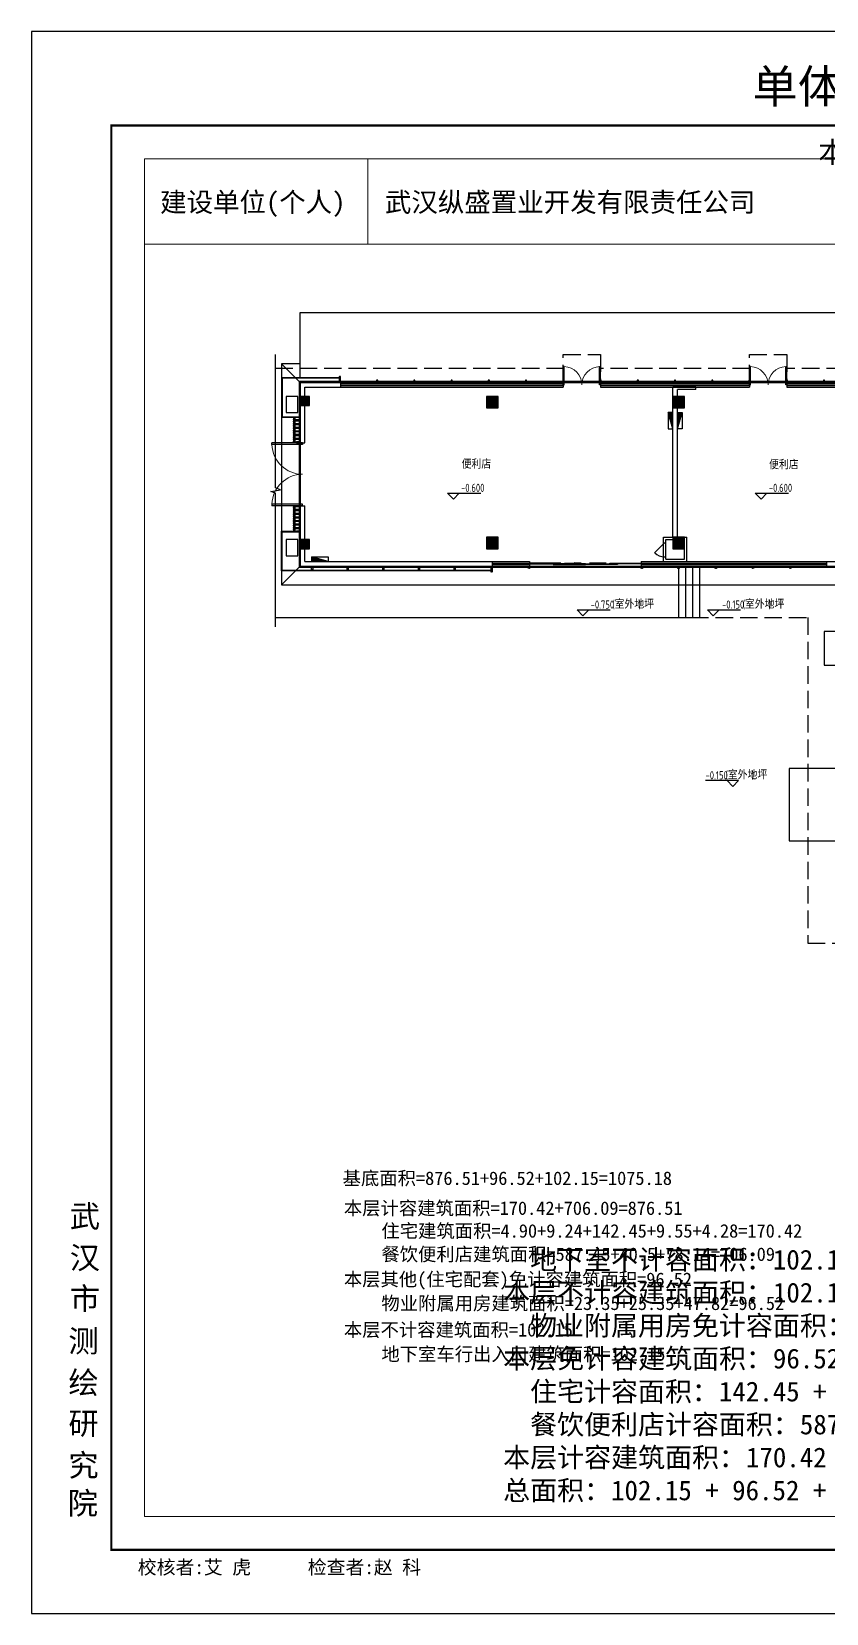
# Model space of a CAD drawing. Extents: x 513700 to 513844, y -232466 to -232398.
# Drawn here: x 513753.6 to 513787.8, y -232466 to -232398 of the extents above; entities that cross this region are included whole.
import ezdxf
from ezdxf.enums import TextEntityAlignment as Align

# ---------------------------------------------------------------- set-up
doc = ezdxf.new("R2010")
doc.units = 0
doc.header["$LTSCALE"] = 1000
for name, pattern in [('__DASH', [0.35, 0.25, -0.1]), ('CACHE2', [0.1875, 0.125, -0.0625]), ('DASH', [0.35, 0.25, -0.1])]:
    doc.linetypes.add(name, pattern=pattern)
doc.layers.get('0').update_dxf_attribs({"color": 252})
for name, color, linetype in [('$计容结果', 7, 'Continuous'), ('$计算结果', 7, 'Continuous'), ('6#-造型-1F（实施版）金属型材-METAL-S', 253, 'Continuous'), ('6#-造型-银白色铝板', 252, 'Continuous'), ('A-ANNO-100-DIM-E', 253, 'Continuous'), ('A-ANNO-100-SYMB', 253, 'Continuous'), ('A-ANNO-100-TXT', 252, 'Continuous'), ('A-DOOR', 252, 'Continuous'), ('A-PATT-COLU', 253, 'Continuous'), ('A-STAIR', 252, 'Continuous'), ('A-STONE-S', 253, 'Continuous'), ('A-STR-CONC-B', 252, 'Continuous'), ('A-STR-CONC-C', 253, 'Continuous'), ('A-WALL-S', 252, 'Continuous'), ('A-WINDOW', 253, 'Continuous'), ('PUB_HATCH', 252, 'Continuous'), ('面积', 6, 'Continuous')]:
    doc.layers.add(name, color=color, linetype=linetype)
for name, color, linetype, lineweight in [('P-FIRE-FH', 252, 'Continuous', 25), ('图廓', 252, 'Continuous', 9), ('面校计算20250301', 7, '__DASH', 0), ('面积-计容-餐饮便利店-1', 3, 'Continuous', 0)]:
    doc.layers.add(name, color=color, linetype=linetype, lineweight=lineweight)
doc.layers.add('打印图框', color=252, linetype='Continuous', plot=False)
doc.styles.add('dw', font='simhei.ttf')
doc.styles.add('STYLE1', font='stylu.ttf')
doc.styles.add('TYDG_02', font='TSSDENG.shx', dxfattribs={"width": 0.8, "bigfont": 'hztxt.shx'})
doc.styles.add('宋体', font='simsun.ttc', dxfattribs={"width": 0.7, "height": 10})

# ---------------------------------------------------------------- blocks, each defined once
blk = doc.blocks.new('2新12$TwtSys$00000434')
for p, q in [((-0.5, 0.5), (-0.5, -0.5)), ((-0.5, -0.5), (0.5, 0.5)), ((0.5, 0.5), (-0.5, 0.5)), ((0.5, -0.5), (0.5, 0.5)), ((-0.5, -0.5), (0.5, -0.5))]:
    blk.add_line(p, q)
blk.add_solid([(0.5, -0.5), (0.5, 0.5), (-0.5, -0.5)])
blk = doc.blocks.new('2新83A$C6440205E')
at = {"layer": 'P-FIRE-FH'}
for p, xscale, yscale, zscale, rotation in [((32900, 26750), -700, 200, 700, 90), ((-8200, 25954), 700, 200, 700, 90), ((-7800, 25954), -700.0000000000001, 200.0000000000001, 700, 270), ((-200, 25954), 700, 200, 700, 90), ((16600, 26300), 700, 200, 700, 180), ((200, 22950), 700.0000000000001, 200.0000000000001, 700.0000000000001, 270), ((32500, 18655), -700, 200, 700, 90), ((10439, 10900), 700, 200, 700, 180), ((31650, 10200), 700, 200, 700, 180), ((6700, 4869), 700, 200, 700, 90), ((8650, 2450), -700.0000000000001, 200.0000000000001, 700, 270), ((18250, 2550), 700, 200, 700, 90)]:
    blk.add_blockref('2新12$TwtSys$00000434', p, dxfattribs=dict(at, xscale=xscale, yscale=yscale, zscale=zscale, rotation=rotation))
at = {"layer": 'P-FIRE-FH', "zscale": 700}
for p, xscale, yscale in [((-23250, 20000), -700.0000000000001, 200.0000000000001), ((31493, 6200), -700, 200)]:
    blk.add_blockref('2新12$TwtSys$00000434', p, dxfattribs=dict(at, xscale=xscale, yscale=yscale))
blk = doc.blocks.new('2新154_FZH')
blk.add_lwpolyline([(-0.5, -0.5), (0.5, -0.5), (0.5, 0.5), (-0.5, 0.5)], close=True)
at = {"layer": 'PUB_HATCH'}
blk.add_solid([(-0.5, -0.5), (0.5, -0.5), (-0.5, 0.5), (0.5, 0.5)], dxfattribs=at)
blk = doc.blocks.new('2新14$WINLIB2D$00000039')
at = {"color": 0}
for points in [[(-0.5, 0.5), (-0.5, -0.5)], [(0.5, 0.5), (-0.5, 0.5)], [(-0.5, 0.17), (0.5, 0.17)], [(-0.45, -0.17), (-0.5, 0.08)], [(-0.38, -0.17), (-0.45, 0.17)], [(-0.32, -0.17), (-0.38, 0.17)], [(-0.25, -0.17), (-0.31, 0.17)], [(-0.18, -0.17), (-0.24, 0.17)], [(-0.11, -0.17), (-0.18, 0.17)], [(-0.04, -0.17), (-0.11, 0.17)], [(0.02, -0.17), (-0.04, 0.17)], [(0.09, -0.17), (0.03, 0.17)], [(0.16, -0.17), (0.1, 0.17)], [(0.23, -0.17), (0.16, 0.17)], [(0.3, -0.17), (0.23, 0.17)], [(0.36, -0.17), (0.3, 0.17)], [(0.43, -0.17), (0.37, 0.17)], [(0.5, -0.17), (0.44, 0.17)], [(0.5, -0.5), (0.5, 0.5)], [(-0.5, -0.17), (0.5, -0.17)], [(0.5, -0.5), (-0.5, -0.5)]]:
    blk.add_lwpolyline(points, dxfattribs=at)
blk = doc.blocks.new('2新231F柱')
at = {"layer": 'A-PATT-COLU'}
for points in [[(-63262, -14698), (-63262, -14398), (-63362, -14398), (-63362, -14698)], [(-62662, -14398), (-62662, -14698), (-62462, -14698), (-62162, -14398)], [(-62162, -20898), (-62162, -14398), (-62462, -14698), (-62462, -20898)], [(-56512, -18898), (-56512, -14698), (-56812, -14398), (-56812, -18898)], [(-56812, -14398), (-56512, -14698), (-56012, -14698), (-56012, -14398)], [(-52862, -14698), (-52412, -14698), (-52012, -14398), (-52862, -14398)], [(-52412, -20598), (-52012, -20898), (-52012, -14398), (-52412, -14698)], [(-60062, -20898), (-58262, -20898), (-58112, -20798), (-58112, -20598), (-60062, -20598)], [(-57962, -21398), (-57962, -20898), (-58112, -20798), (-58262, -20898), (-58262, -21398)], [(-58112, -20798), (-57962, -20898), (-52012, -20898), (-52412, -20598), (-58112, -20598)], [(-51162, -20898), (-45162, -20898), (-44862, -20498), (-51162, -20498)], [(-44862, -21498), (-44862, -20498), (-45162, -20898), (-45162, -21498)], [(-39562, -21598), (-39562, -21198), (-42362, -21198), (-42362, -21598)], [(-39162, -21198), (-39162, -21598), (-36162, -21598), (-36162, -21198)], [(-58262, -25498), (-57962, -25498), (-57962, -23098), (-58262, -23098)], [(-55862, -23098), (-55662, -23298), (-55562, -23298), (-55562, -23098)], [(-55795, -25598), (-55662, -25598), (-55662, -23298), (-55862, -23098), (-55862, -25498)], [(-54462, -23298), (-49562, -23298), (-49562, -23098), (-54462, -23098)], [(-48462, -23298), (-48362, -23298), (-48162, -23098), (-48462, -23098)], [(-48362, -23298), (-48362, -25023), (-48162, -25023), (-48162, -23098)], [(-45062, -25798), (-44812, -25998), (-44812, -23098), (-45062, -23098)], [(-62162, -27798), (-62162, -24598), (-62462, -24298), (-62462, -27798)], [(-62462, -24298), (-62162, -24598), (-60262, -24598), (-60262, -24298)], [(-57762, -25498), (-57762, -25698), (-55862, -25698), (-55795, -25598), (-55862, -25498)], [(-55662, -25998), (-55662, -25598), (-55795, -25598), (-55862, -25698), (-55862, -25998)], [(-54462, -25998), (-49562, -25998), (-49562, -25798), (-54462, -25798)], [(-48162, -25798), (-48162, -25423), (-48362, -25423), (-48362, -25998)], [(-48162, -25798), (-48362, -25998), (-44812, -25998), (-45062, -25798)], [(-41162, -26098), (-39462, -26098), (-39395, -25898), (-39562, -25798), (-41162, -25798)], [(-39395, -25898), (-39162, -25798), (-39162, -25598), (-39562, -25598), (-39562, -25798)], [(-39395, -25898), (-39462, -26098), (-37662, -26098), (-37662, -25798), (-39162, -25798)], [(-61012, -30598), (-60712, -30298), (-60712, -26998), (-61012, -26998)], [(-54462, -30098), (-54212, -30098), (-54212, -27498), (-54462, -27498)], [(-50912, -30098), (-50662, -30098), (-50662, -27498), (-50912, -27498)], [(-47362, -31998), (-47062, -31698), (-47062, -27198), (-47362, -27198)], [(-42062, -31998), (-41762, -31698), (-41762, -28198), (-42062, -28198)], [(-60712, -30298), (-61012, -30598), (-60312, -30598), (-60312, -30298)], [(-47062, -31698), (-47362, -31998), (-46737, -31998), (-46737, -31698)], [(-41762, -31698), (-42062, -31998), (-37662, -31998), (-37662, -31698)]]:
    blk.add_hatch(color=256, dxfattribs=at).paths.add_polyline_path(points)
at = {"layer": 'A-STR-CONC-B'}
for p, q in [((-63362, -14398), (-63262, -14398)), ((-63362, -14398), (-63362, -14698)), ((-63362, -14698), (-63262, -14698)), ((-62662, -14398), (-62162, -14398)), ((-62662, -14698), (-62462, -14698)), ((-62462, -20898), (-62462, -14698)), ((-62162, -20898), (-62162, -14398)), ((-56812, -18898), (-56812, -14398)), ((-56812, -14398), (-56012, -14398)), ((-56512, -18898), (-56512, -14698)), ((-56512, -14698), (-56012, -14698)), ((-56012, -14398), (-56012, -14698)), ((-52862, -14398), (-52012, -14398)), ((-52862, -14398), (-52862, -14698)), ((-52862, -14698), (-52412, -14698)), ((-52412, -20598), (-52412, -14698)), ((-52012, -20898), (-52012, -14398)), ((-56812, -18898), (-56512, -18898)), ((-62462, -20898), (-62162, -20898)), ((-60062, -20598), (-58112, -20598)), ((-60062, -20598), (-60062, -20898)), ((-60062, -20898), (-58262, -20898)), ((-58262, -21398), (-58262, -20898)), ((-58112, -20598), (-52412, -20598)), ((-57962, -21398), (-57962, -20898)), ((-57962, -20898), (-52012, -20898)), ((-51162, -20498), (-44862, -20498)), ((-51162, -20498), (-51162, -20898)), ((-51162, -20898), (-45162, -20898)), ((-45162, -21498), (-45162, -20898)), ((-44862, -21498), (-44862, -20498)), ((-58262, -21398), (-57962, -21398)), ((-45162, -21498), (-44862, -21498)), ((-42362, -21198), (-39562, -21198)), ((-42362, -21198), (-42362, -21598)), ((-42362, -21598), (-39562, -21598)), ((-39162, -21198), (-36162, -21198)), ((-39162, -21598), (-36162, -21598)), ((-58262, -25498), (-58262, -23098)), ((-58262, -23098), (-57962, -23098)), ((-57962, -25498), (-57962, -23098)), ((-55862, -23098), (-55562, -23098)), ((-55862, -25498), (-55862, -23098)), ((-55562, -23098), (-55562, -23298)), ((-54462, -23098), (-49562, -23098)), ((-54462, -23098), (-54462, -23298)), ((-49562, -23098), (-49562, -23298)), ((-48462, -23098), (-48162, -23098)), ((-48462, -23098), (-48462, -23298)), ((-48162, -25023), (-48162, -23098)), ((-45062, -25798), (-45062, -23098)), ((-45062, -23098), (-44812, -23098)), ((-44812, -25998), (-44812, -23098)), ((-55662, -23298), (-55562, -23298)), ((-55662, -25598), (-55662, -23298)), ((-54462, -23298), (-49562, -23298)), ((-48462, -23298), (-48362, -23298)), ((-48362, -23298), (-48362, -25023)), ((-62462, -27798), (-62462, -24298)), ((-62462, -24298), (-60262, -24298)), ((-60262, -24298), (-60262, -24598)), ((-62162, -27798), (-62162, -24598)), ((-62162, -24598), (-60262, -24598)), ((-48362, -25023), (-48162, -25023)), ((-57762, -25498), (-55862, -25498)), ((-57762, -25698), (-55862, -25698)), ((-55862, -25998), (-55862, -25698)), ((-55662, -25998), (-55662, -25598)), ((-54462, -25798), (-49562, -25798)), ((-54462, -25798), (-54462, -25998)), ((-49562, -25798), (-49562, -25998)), ((-48162, -25423), (-48362, -25423)), ((-48362, -25423), (-48362, -25998)), ((-48162, -25798), (-48162, -25423)), ((-48162, -25798), (-45062, -25798)), ((-41162, -25798), (-39562, -25798)), ((-41162, -25798), (-41162, -26098)), ((-39562, -25798), (-39562, -25598)), ((-39562, -25598), (-39162, -25598)), ((-39162, -25798), (-39162, -25598)), ((-39162, -25798), (-37662, -25798)), ((-55862, -25998), (-55662, -25998)), ((-54462, -25998), (-49562, -25998)), ((-48362, -25998), (-44812, -25998)), ((-41162, -26098), (-39462, -26098)), ((-39462, -26098), (-37662, -26098)), ((-61012, -30598), (-61012, -26998)), ((-61012, -26998), (-60712, -26998)), ((-60712, -30298), (-60712, -26998)), ((-62462, -27798), (-62162, -27798)), ((-54462, -30098), (-54462, -27498)), ((-54462, -27498), (-54212, -27498)), ((-54212, -30098), (-54212, -27498)), ((-50912, -30098), (-50912, -27498)), ((-50912, -27498), (-50662, -27498)), ((-50662, -30098), (-50662, -27498)), ((-47362, -31998), (-47362, -27198)), ((-47362, -27198), (-47062, -27198)), ((-47062, -31698), (-47062, -27198)), ((-42062, -31998), (-42062, -28198)), ((-42062, -28198), (-41762, -28198)), ((-41762, -31698), (-41762, -28198)), ((-60712, -30298), (-60312, -30298)), ((-60312, -30298), (-60312, -30598)), ((-61012, -30598), (-60312, -30598)), ((-47062, -31698), (-46737, -31698)), ((-46737, -31698), (-46737, -31998)), ((-41762, -31698), (-37662, -31698)), ((-47362, -31998), (-46737, -31998)), ((-42062, -31998), (-37662, -31998))]:
    blk.add_line(p, q, dxfattribs=at)
at = {"layer": 'A-STR-CONC-C'}
for p, xscale, yscale, zscale, rotation in [((-93162, -5098), 399.9999999998454, 399.9999950050988, 399.9999950050988, 270), ((-85112, -5148), 499.9999999999727, 499.9999950049969, 499.9999950049969, 270.0000000000034), ((-77112, -5148), 500.0000000000236, 499.9999950049823, 499.9999950049823, 269.9999999999933), ((-69712, -5148), 499.9999999999591, 499.9999999999591, 499.9999999999591, 270.0000000000017), ((-69062, -5198), 600, 600, 600, 270), ((-62862, -5198), 600, 600, 600, 270), ((-59362, -5198), 600, 600, 600, 270), ((-52162, -5198), 600, 600, 600, 270), ((-45162, -5198), 600, 600, 600, 270), ((-39562, -5198), 600, 600, 600, 270), ((-35962, -5198), 600, 600, 600, 270), ((-93162, -11248), 399.9999999998909, 400.0787901566509, 400.0787901566509, 270), ((-85112, -11198), 499.9999999998563, 499.9999950049096, 499.9999950049096, 269.99999999999), ((-77112, -11198), 499.9999999998054, 499.999995005157, 499.999995005157, 269.9999999999866), ((-69712, -11298), 499.9999999998781, 499.9999999998781, 499.9999999998781, 270.0000000000084), ((-69062, -14698), 600, 600, 600, 270), ((-62962, -14698), 600, 600, 600, 270), ((-45462, -14748), 700.00000000002, 1199.999999999942, 1199.999999999942, 269.9999999999875), ((-39262, -14698), 599.9999999998963, 599.9999999998963, 599.9999999998963, 270), ((-35862, -17973), 1649.999999999905, 400.0011444842676, 400.0011444842676, 270.0000000000056), ((-39362, -21398), 399.9999999997817, 399.9999999997817, 399.9999999997817, 359.9999999999652), ((-35912, -21448), 499.99999999996, 499.99999999996, 499.99999999996, 270.0000000000075), ((-68962, -24298), 799.9999999996944, 600, 600, 5.7321e-12), ((-58012, -25748), 499.9999999996726, 499.9999999996726, 499.9999999996726, 1.62584e-11), ((-37462, -27148), 399.9999999998618, 2699.999999999814, 2699.999999999814, 3.38716e-11), ((-65462, -27398), 400.0000000000873, 799.9999999995853, 799.9999999995853, 1.14642e-11), ((-54362, -30348), 500, 500, 500, 1.16727e-11), ((-50762, -30348), 500, 500, 500, 1.16727e-11), ((-37462, -31798), 399.9999999997817, 399.9999999997817, 399.9999999997817, 359.9999999999652), ((-35912, -31748), 499.9999999994252, 499.9999999994252, 499.9999999994252, 1.20896e-11)]:
    blk.add_blockref('2新154_FZH', p, dxfattribs=dict(at, xscale=xscale, yscale=yscale, zscale=zscale, rotation=rotation))
for p, xscale, yscale, zscale in [((-69162, -19898), 400.0000000016298, 2000.001799489364, 2000.001799489364), ((-69062, -27498), 600, 600, 600)]:
    blk.add_blockref('2新154_FZH', p, dxfattribs=dict(at, xscale=xscale, yscale=yscale, zscale=zscale))
at = {"layer": 'A-WINDOW', "xscale": 400, "yscale": 200, "zscale": 200, "rotation": 90}
blk.add_blockref('2新14$WINLIB2D$00000039', (-48262, -25223), dxfattribs=at)
blk = doc.blocks.new('2新157a-dahsedfweo334')
at = {"layer": '6#-造型-1F（实施版）金属型材-METAL-S'}
blk.add_lwpolyline([(2186872, 353421), (2186922, 353421), (2186922, 353521), (2186912, 353521), (2186912, 353511), (2186882, 353511), (2186882, 353521), (2186872, 353521)], close=True, dxfattribs=at)
blk = doc.blocks.new('2新164a-waraet5465478')
at = {"layer": '6#-造型-1F（实施版）金属型材-METAL-S'}
blk.add_lwpolyline([(2224547, 326871), (2224547, 327121), (2224597, 327121), (2224597, 326871), (2224587, 326871), (2224587, 326881), (2224557, 326881), (2224557, 326871)], close=True, dxfattribs=at)
blk = doc.blocks.new('2新163a-rsghth')
at = {"layer": '6#-造型-1F（实施版）金属型材-METAL-S'}
blk.add_lwpolyline([(2178635, 350871), (2178797, 350871), (2178797, 350821), (2178635, 350821), (2178635, 350831), (2178641, 350831), (2178641, 350861), (2178635, 350861)], close=True, dxfattribs=at)
blk = doc.blocks.new('2新75A$C42150BCA')
at = {"layer": '6#-造型-1F（实施版）金属型材-METAL-S'}
for p, q in [((-24400, 25050), (-24263, 25050)), ((-24263, 25050), (-24263, 25040)), ((-24100, 25050), (-24263, 25050)), ((-24263, 25040), (-24256, 25040)), ((-24263, 25010), (-24263, 25000)), ((-24256, 25010), (-24263, 25010)), ((-24263, 25000), (-24170, 25000)), ((-24256, 25040), (-24256, 25010)), ((-24400, 21200), (-24263, 21200)), ((-24100, 21200), (-24263, 21200)), ((-24100, 21200), (-24100, 21220)), ((-23620, 19560), (-23620, 19700)), ((-23620, 19700), (-23568, 19700)), ((-23599, 19560), (-23620, 19560)), ((-23620, 19560), (-23620, 19500)), ((-23599, 19560), (-23599, 19505)), ((-23599, 19504), (-23599, 19505)), ((-23599, 19503), (-23599, 19504)), ((-23598, 19501), (-23599, 19503)), ((-23597, 19501), (-23598, 19501)), ((-23595, 19500), (-23597, 19501)), ((-23594, 19500), (-23595, 19500)), ((-23593, 19500), (-23594, 19500)), ((-23592, 19501), (-23593, 19500)), ((-23590, 19501), (-23592, 19501)), ((-23589, 19504), (-23590, 19503)), ((-23590, 19503), (-23590, 19501)), ((-23568, 19560), (-23589, 19560)), ((-23589, 19560), (-23589, 19505)), ((-23589, 19505), (-23589, 19504)), ((-23568, 19700), (-23568, 19560)), ((-23568, 19560), (-23568, 19500)), ((-22088, 19500), (-23568, 19500)), ((-22088, 19560), (-22088, 19700)), ((-22088, 19700), (-22037, 19700)), ((-22068, 19560), (-22088, 19560)), ((-22088, 19560), (-22088, 19500)), ((-22068, 19560), (-22068, 19505)), ((-22067, 19504), (-22068, 19505)), ((-22067, 19503), (-22067, 19504)), ((-22066, 19501), (-22067, 19503)), ((-22065, 19501), (-22066, 19501)), ((-22064, 19500), (-22065, 19501)), ((-22062, 19500), (-22064, 19500)), ((-22061, 19500), (-22062, 19500)), ((-22060, 19501), (-22061, 19500)), ((-22059, 19501), (-22060, 19501)), ((-22058, 19503), (-22059, 19501)), ((-22057, 19504), (-22058, 19503)), ((-22037, 19560), (-22057, 19560)), ((-22057, 19560), (-22057, 19505)), ((-22057, 19505), (-22057, 19504)), ((-22037, 19700), (-22037, 19560)), ((-22037, 19560), (-22037, 19500)), ((-20557, 19500), (-22037, 19500)), ((-20557, 19560), (-20557, 19700)), ((-20557, 19700), (-20505, 19700)), ((-20536, 19560), (-20557, 19560)), ((-20557, 19560), (-20557, 19500)), ((-20536, 19560), (-20536, 19505)), ((-20536, 19504), (-20536, 19505)), ((-20535, 19503), (-20536, 19504)), ((-20534, 19501), (-20535, 19503)), ((-20533, 19501), (-20534, 19501)), ((-20532, 19500), (-20533, 19501)), ((-20531, 19500), (-20532, 19500)), ((-20529, 19500), (-20531, 19500)), ((-20528, 19501), (-20529, 19500)), ((-20527, 19501), (-20528, 19501)), ((-20526, 19503), (-20527, 19501)), ((-20505, 19560), (-20526, 19560)), ((-20526, 19560), (-20526, 19505)), ((-20526, 19505), (-20526, 19504)), ((-20526, 19504), (-20526, 19503)), ((-20505, 19700), (-20505, 19560)), ((-20505, 19560), (-20505, 19500)), ((-19025, 19500), (-20505, 19500)), ((-19025, 19560), (-19025, 19700)), ((-19025, 19700), (-18973, 19700)), ((-19004, 19560), (-19025, 19560)), ((-19025, 19560), (-19025, 19500)), ((-19004, 19560), (-19004, 19505)), ((-19004, 19504), (-19004, 19505)), ((-19004, 19503), (-19004, 19504)), ((-19003, 19501), (-19004, 19503)), ((-19002, 19501), (-19003, 19501)), ((-19000, 19500), (-19002, 19501)), ((-18999, 19500), (-19000, 19500)), ((-18998, 19500), (-18999, 19500)), ((-18997, 19501), (-18998, 19500)), ((-18995, 19501), (-18997, 19501)), ((-18994, 19504), (-18995, 19503)), ((-18995, 19503), (-18995, 19501)), ((-18973, 19560), (-18994, 19560)), ((-18994, 19560), (-18994, 19505)), ((-18994, 19505), (-18994, 19504)), ((-18973, 19700), (-18973, 19560)), ((-18973, 19560), (-18973, 19500)), ((-17493, 19500), (-18973, 19500)), ((-17493, 19560), (-17493, 19700)), ((-17493, 19700), (-17442, 19700)), ((-17473, 19560), (-17493, 19560)), ((-17493, 19560), (-17493, 19500)), ((-17473, 19560), (-17473, 19505)), ((-17472, 19504), (-17473, 19505)), ((-17472, 19503), (-17472, 19504)), ((-17471, 19501), (-17472, 19503)), ((-17470, 19501), (-17471, 19501)), ((-17469, 19500), (-17470, 19501)), ((-17467, 19500), (-17469, 19500)), ((-17466, 19500), (-17467, 19500)), ((-17465, 19501), (-17466, 19500)), ((-17464, 19501), (-17465, 19501)), ((-17463, 19503), (-17464, 19501)), ((-17462, 19504), (-17463, 19503)), ((-17442, 19560), (-17462, 19560)), ((-17462, 19560), (-17462, 19505)), ((-17462, 19505), (-17462, 19504)), ((-17442, 19700), (-17442, 19560)), ((-17442, 19560), (-17442, 19500)), ((-15900, 19500), (-17442, 19500))]:
    blk.add_line(p, q, dxfattribs=at)
for points in [[(-24100, 26100), (-24400, 26100), (-24400, 26080), (-24331, 26080), (-24331, 26020), (-24400, 26020), (-24400, 26000), (-24100, 26000)], [(-24100, 25930), (-24400, 25930), (-24400, 25910), (-24331, 25910), (-24331, 25850), (-24400, 25850), (-24400, 25830), (-24100, 25830)], [(-24100, 25770), (-24400, 25770), (-24400, 25750), (-24331, 25750), (-24331, 25690), (-24400, 25690), (-24400, 25670), (-24100, 25670)], [(-24100, 25620), (-24400, 25620), (-24400, 25600), (-24331, 25600), (-24331, 25540), (-24400, 25540), (-24400, 25520), (-24100, 25520)], [(-24100, 25470), (-24400, 25470), (-24400, 25450), (-24331, 25450), (-24331, 25390), (-24400, 25390), (-24400, 25370), (-24100, 25370)], [(-24100, 25310), (-24400, 25310), (-24400, 25290), (-24331, 25290), (-24331, 25230), (-24400, 25230), (-24400, 25210), (-24100, 25210)], [(-24100, 25150), (-24400, 25150), (-24400, 25130), (-24331, 25130), (-24331, 25070), (-24400, 25070), (-24400, 25050), (-24100, 25050)], [(-24100, 22250), (-24400, 22250), (-24400, 22230), (-24331, 22230), (-24331, 22170), (-24400, 22170), (-24400, 22150), (-24100, 22150)], [(-24100, 22080), (-24400, 22080), (-24400, 22060), (-24331, 22060), (-24331, 22000), (-24400, 22000), (-24400, 21980), (-24100, 21980)], [(-24100, 21920), (-24400, 21920), (-24400, 21900), (-24331, 21900), (-24331, 21840), (-24400, 21840), (-24400, 21820), (-24100, 21820)], [(-24100, 21770), (-24400, 21770), (-24400, 21750), (-24331, 21750), (-24331, 21690), (-24400, 21690), (-24400, 21670), (-24100, 21670)], [(-24100, 21620), (-24400, 21620), (-24400, 21600), (-24331, 21600), (-24331, 21540), (-24400, 21540), (-24400, 21520), (-24100, 21520)], [(-24100, 21460), (-24400, 21460), (-24400, 21440), (-24331, 21440), (-24331, 21380), (-24400, 21380), (-24400, 21360), (-24100, 21360)], [(-24100, 21300), (-24400, 21300), (-24400, 21280), (-24331, 21280), (-24331, 21220), (-24400, 21220), (-24400, 21200), (-24100, 21200)]]:
    blk.add_lwpolyline(points, close=True, dxfattribs=at)
at = {"layer": '6#-造型-银白色铝板', "color": 251}
for points in [[(-24200, 27000), (-24700, 27000), (-24700, 26300), (-24200, 26300)], [(-24200, 20850), (-24700, 20850), (-24700, 20150), (-24200, 20150)]]:
    blk.add_lwpolyline(points, close=True, dxfattribs=at)
at = {"layer": 'A-STONE-S'}
blk.add_line((-24900, 26100), (-24100, 26100), dxfattribs=at)
for points in [[(-22425, 27800), (-24900, 27800), (-24900, 27600)], [(-24900, 27600), (-24900, 27551), (-24900, 26100)], [(-22425, 27780), (-24880, 27780), (-24880, 27600)], [(-24880, 27600), (-24880, 27531), (-24880, 26120), (-24100, 26120)], [(-15900, 19500), (-24900, 19500), (-24900, 21200), (-24100, 21200)], [(-23620, 19520), (-24880, 19520), (-24880, 21180), (-24100, 21180)], [(-22088, 19520), (-23568, 19520)], [(-20557, 19520), (-22037, 19520)], [(-19025, 19520), (-20505, 19520)], [(-17493, 19520), (-18973, 19520)], [(-15900, 19520), (-17442, 19520)]]:
    blk.add_lwpolyline(points, dxfattribs=at)
at = {"layer": '6#-造型-银白色铝板', "xscale": -1, "rotation": 180}
for name, p in [('2新164a-waraet5465478', (-2246972, 354721)), ('2新157a-dahsedfweo334', (-2201172, 373121)), ('2新157a-dahsedfweo334', (-2196322, 373121)), ('2新157a-dahsedfweo334', (-2194747, 373121)), ('2新157a-dahsedfweo334', (-2193147, 373121)), ('2新157a-dahsedfweo334', (-2191547, 373121)), ('2新157a-dahsedfweo334', (-2189947, 373121))]:
    blk.add_blockref(name, p, dxfattribs=at)
at = {"layer": '6#-造型-银白色铝板'}
for name, p in [('2新157a-dahsedfweo334', (-2207697, -325821)), ('2新157a-dahsedfweo334', (-2206097, -325821)), ('2新157a-dahsedfweo334', (-2204497, -325821)), ('2新157a-dahsedfweo334', (-2202897, -325821)), ('2新157a-dahsedfweo334', (-2201297, -325821)), ('2新157a-dahsedfweo334', (-2199697, -325821)), ('2新157a-dahsedfweo334', (-2198097, -325821)), ('2新157a-dahsedfweo334', (-2196497, -325821)), ('2新157a-dahsedfweo334', (-2194897, -325821)), ('2新157a-dahsedfweo334', (-2193297, -325821)), ('2新157a-dahsedfweo334', (-2191697, -325821)), ('2新157a-dahsedfweo334', (-2190097, -325821)), ('2新157a-dahsedfweo334', (-2188497, -325821)), ('2新163a-rsghth', (-2202897, -325821)), ('2新163a-rsghth', (-2202897, -328570)), ('2新164a-waraet5465478', (-2240447, -307421))]:
    blk.add_blockref(name, p, dxfattribs=at)
blk = doc.blocks.new('2新04$DorLib2D$00000002')
for p, q in [((-0.5, 0), (-0.5, 0.4875)), ((-0.475, 0.4875), (-0.5, 0.4875)), ((-0.475, 0), (-0.475, 0.4875)), ((0.475, 0), (0.475, 0.4875)), ((0.475, 0.4875), (0.5, 0.4875)), ((0.5, 0), (0.5, 0.4875)), ((-0.5, 0), (-0.475, 0)), ((0.5, 0), (0.475, 0))]:
    blk.add_line(p, q)
at = {"lineweight": 13}
for centre, start, end in [((-0.4875, 0), 0, 88.53072), ((0.4875, 0), 91.46928, 180)]:
    blk.add_arc(centre, 0.4875, start, end, dxfattribs=at)
blk = doc.blocks.new('2新05$DorLib2D$00000114')
at = {"color": 0}
blk.add_line((0.5, 0), (-0.21, 0.71), dxfattribs=at)
blk.add_arc((0.5, 0), 1, 135, 180, dxfattribs=at)
blk = doc.blocks.new('2新07$DorLib2D$00000138')
at = {"color": 0, "linetype": 'Continuous'}
for p, q in [((-0.288, 0), (-0.288, 0.154)), ((-0.288, 0.154), (0, 0.154)), ((0, 0.154), (0, 0)), ((0.288, 0.154), (0, 0.154)), ((0.288, 0), (0.288, 0.154)), ((-0.5, -0.14), (-0.5, 0)), ((-0.5, 0), (-0.219, 0)), ((-0.219, -0.14), (-0.5, -0.14)), ((0, 0), (-0.288, 0)), ((-0.219, 0), (-0.219, -0.14)), ((0, 0), (0.288, 0)), ((0.219, 0), (0.219, -0.14)), ((0.5, 0), (0.219, 0)), ((0.219, -0.14), (0.5, -0.14)), ((0.5, 0), (0.5, -0.195)), ((0.5, -0.14), (0.5, 0)), ((-0.186, -0.186), (-0.037, -0.186)), ((-0.037, -0.186), (-0.102, -0.258)), ((-0.102, -0.258), (-0.102, -0.186)), ((0.186, -0.186), (0.037, -0.186)), ((0.037, -0.186), (0.102, -0.258)), ((0.102, -0.258), (0.102, -0.186))]:
    blk.add_line(p, q, dxfattribs=at)

msp = doc.modelspace()

# ---------------------------------------------------------------- linework, layer by layer
at = {"color": 252, "linetype": 'DASH', "ltscale": 0.003}
for points in [[(513776.47, -232413.094), (513776.47, -232411.894), (513778.07, -232411.894), (513778.07, -232413.094)], [(513784.47, -232413.094), (513784.47, -232411.894), (513786.07, -232411.894), (513786.07, -232413.094)], [(513770.095, -232412.494), (513764.111, -232412.494)], [(513776.495, -232412.494), (513770.095, -232412.494)], [(513784.495, -232412.494), (513778.095, -232412.494)], [(513793.77, -232412.494), (513786.095, -232412.494)], [(513764.111, -232423.194), (513786.97, -232423.194), (513786.97, -232437.194), (513791.32, -232437.194)]]:
    msp.add_lwpolyline(points, dxfattribs=at)
at = {"color": 252, "linetype": 'CACHE2'}
for points in [[(513765.17, -232412.294), (513764.37, -232412.294), (513764.37, -232421.794), (513788.37, -232421.794), (513788.37, -232423.794)], [(513764.37, -232412.294), (513765.17, -232413.094)], [(513764.37, -232421.794), (513765.17, -232420.994)]]:
    msp.add_lwpolyline(points, dxfattribs=at)
at = {"layer": 'A-ANNO-100-DIM-E', "color": 252}
for p, q in [((513771.747, -232418.106), (513771.497, -232417.856)), ((513771.497, -232417.856), (513772.92, -232417.856)), ((513771.747, -232418.106), (513771.997, -232417.856)), ((513784.968, -232418.106), (513784.718, -232417.856)), ((513784.718, -232417.856), (513786.141, -232417.856)), ((513784.968, -232418.106), (513785.218, -232417.856)), ((513777.314, -232423.122), (513777.064, -232422.872)), ((513777.064, -232422.872), (513778.487, -232422.872)), ((513777.314, -232423.122), (513777.564, -232422.872)), ((513782.911, -232423.122), (513782.661, -232422.872)), ((513782.661, -232422.872), (513784.084, -232422.872)), ((513782.911, -232423.122), (513783.161, -232422.872)), ((513784.003, -232430.207), (513782.58, -232430.207)), ((513783.753, -232430.457), (513783.503, -232430.207)), ((513783.753, -232430.457), (513784.003, -232430.207))]:
    msp.add_line(p, q, dxfattribs=at)
at = {"layer": 'A-ANNO-100-SYMB', "color": 252}
msp.add_lwpolyline([(513764.111, -232423.594), (513764.111, -232417.856), (513763.901, -232417.78), (513764.321, -232417.706), (513764.111, -232417.631), (513764.111, -232411.894)], dxfattribs=at)
at = {"layer": 'A-DOOR', "color": 252}
for p, q in [((513776.47, -232413.094), (513778.07, -232413.094)), ((513784.47, -232413.094), (513786.07, -232413.094)), ((513780.77, -232420.594), (513780.77, -232419.994)), ((513780.87, -232420.594), (513780.87, -232419.994)), ((513775.02, -232420.994), (513779.82, -232420.994))]:
    msp.add_line(p, q, dxfattribs=at)
at = {"layer": 'A-STAIR', "color": 252}
for p, q in [((513781.42, -232421.094), (513781.42, -232423.194)), ((513781.72, -232420.994), (513781.72, -232423.194)), ((513782.02, -232420.994), (513782.02, -232423.194)), ((513782.32, -232420.994), (513782.32, -232423.194))]:
    msp.add_line(p, q, dxfattribs=at)
for points in [[(513765.17, -232412.894), (513765.17, -232410.094), (513813.671, -232410.094), (513813.67, -232412.694)], [(513764.111, -232423.194), (513782.32, -232423.194)], [(513789.17, -232423.794), (513787.67, -232423.794), (513787.67, -232425.244), (513789.17, -232425.244)], [(513789.17, -232429.694), (513786.17, -232429.694), (513786.17, -232432.794), (513789.17, -232432.794)]]:
    msp.add_lwpolyline(points, dxfattribs=at)
at = {"layer": 'A-WALL-S', "color": 252}
for p, q in [((513765.17, -232415.694), (513765.17, -232413.094)), ((513765.17, -232413.094), (513766.895, -232413.094)), ((513765.37, -232415.694), (513765.37, -232413.294)), ((513765.37, -232413.294), (513766.895, -232413.294)), ((513766.895, -232413.094), (513766.895, -232413.294)), ((513781.17, -232419.744), (513781.17, -232413.294)), ((513782.17, -232413.294), (513781.17, -232413.294)), ((513782.17, -232413.394), (513782.17, -232413.294)), ((513781.37, -232419.744), (513781.37, -232413.394)), ((513782.17, -232413.394), (513781.37, -232413.394)), ((513765.17, -232420.994), (513765.17, -232418.394)), ((513765.37, -232420.794), (513765.37, -232418.394)), ((513780.77, -232419.994), (513780.77, -232419.744)), ((513780.77, -232419.744), (513781.77, -232419.744)), ((513780.87, -232419.994), (513780.87, -232419.844)), ((513780.87, -232419.844), (513781.67, -232419.844)), ((513781.17, -232419.744), (513781.37, -232419.744)), ((513781.67, -232420.694), (513781.67, -232419.844)), ((513781.77, -232420.794), (513781.77, -232419.744)), ((513765.37, -232420.794), (513773.42, -232420.794)), ((513773.42, -232420.794), (513773.42, -232420.994)), ((513780.77, -232420.794), (513780.77, -232420.594)), ((513780.77, -232420.794), (513781.77, -232420.794)), ((513780.87, -232420.694), (513780.87, -232420.594)), ((513780.87, -232420.694), (513781.67, -232420.694)), ((513787.77, -232420.794), (513788.87, -232420.794)), ((513787.77, -232420.794), (513787.77, -232420.994)), ((513765.17, -232420.994), (513773.42, -232420.994)), ((513787.77, -232420.994), (513789.07, -232420.994))]:
    msp.add_line(p, q, dxfattribs=at)
for points in [[(513765.17, -232415.694), (513765.37, -232415.694)], [(513765.17, -232418.394), (513765.37, -232418.394)], [(513780.77, -232419.994), (513780.87, -232419.994)], [(513780.77, -232420.594), (513780.87, -232420.594)]]:
    msp.add_lwpolyline(points, dxfattribs=at)
at = {"layer": 'A-WINDOW', "color": 252}
for p, q in [((513766.895, -232413.094), (513776.47, -232413.094)), ((513766.895, -232413.16), (513776.47, -232413.16)), ((513766.895, -232413.227), (513776.47, -232413.227)), ((513766.895, -232413.294), (513776.47, -232413.294)), ((513778.07, -232413.094), (513784.47, -232413.094)), ((513778.07, -232413.16), (513784.47, -232413.16)), ((513778.07, -232413.227), (513784.47, -232413.227)), ((513778.07, -232413.294), (513784.47, -232413.294)), ((513786.07, -232413.094), (513788.87, -232413.094)), ((513786.07, -232413.16), (513788.87, -232413.16)), ((513786.07, -232413.227), (513788.87, -232413.227)), ((513786.07, -232413.294), (513788.87, -232413.294)), ((513773.42, -232420.794), (513775.02, -232420.794)), ((513773.42, -232420.86), (513775.02, -232420.86)), ((513779.82, -232420.794), (513787.77, -232420.794)), ((513779.82, -232420.86), (513787.77, -232420.86)), ((513773.42, -232420.927), (513775.02, -232420.927)), ((513773.42, -232420.994), (513775.02, -232420.994)), ((513779.82, -232420.927), (513787.77, -232420.927)), ((513779.82, -232420.994), (513787.77, -232420.994))]:
    msp.add_line(p, q, dxfattribs=at)
for points in [[(513776.47, -232413.094), (513776.47, -232413.294)], [(513778.07, -232413.094), (513778.07, -232413.294)], [(513784.47, -232413.094), (513784.47, -232413.294)], [(513786.07, -232413.094), (513786.07, -232413.294)], [(513775.02, -232420.794), (513775.02, -232420.994)], [(513779.82, -232420.794), (513779.82, -232420.994)]]:
    msp.add_lwpolyline(points, dxfattribs=at)
at = {"layer": '图廓', "color": 0}
msp.add_line((513758.483, -232407.154), (513839.466, -232407.154), dxfattribs=at)
at = {"layer": '图廓', "color": 0, "const_width": 0.0953}
msp.add_lwpolyline([(513757.054, -232402.055), (513840.895, -232402.055), (513840.895, -232463.268), (513757.054, -232463.268)], close=True, dxfattribs=at)
at = {"layer": '图廓', "color": 0}
msp.add_lwpolyline([(513758.483, -232403.484), (513839.466, -232403.484), (513839.466, -232461.839), (513758.483, -232461.839)], close=True, dxfattribs=at)
msp.add_lwpolyline([(513768.065, -232407.154), (513768.065, -232403.484)], dxfattribs=at)
at = {"layer": '打印图框', "color": 6, "ltscale": 0.5}
msp.add_lwpolyline([(513753.629, -232465.998), (513844.276, -232465.998), (513844.276, -232398.019), (513753.629, -232398.019)], close=True, dxfattribs=at)
at = {"layer": '面积-计容-餐饮便利店-1', "color": 3, "const_width": 0.1}
msp.add_lwpolyline([(513813.57, -232413.069), (513806.445, -232413.069), (513806.445, -232414.069), (513805.495, -232414.069), (513805.495, -232413.694, 0.414214), (513804.87, -232413.069), (513797.17, -232413.069, 0.414214), (513796.545, -232413.694), (513796.545, -232414.069), (513795.595, -232414.069), (513795.595, -232413.069), (513765.145, -232413.069), (513765.145, -232421.019), (513789.145, -232421.019), (513789.145, -232429.594), (513813.57, -232429.594), (513813.57, -232428.194), (513812.57, -232428.194), (513812.57, -232423.294), (513813.57, -232423.294)], format="xyb", close=True, dxfattribs=at)

# ---------------------------------------------------------------- block references
at = {"color": 252, "xscale": 0.001, "yscale": 0.001, "zscale": 0.001}
for name, p in [('2新75A$C42150BCA', (513789.27, -232440.694)), ('2新231F柱', (513858.532, -232408.796))]:
    msp.add_blockref(name, p, dxfattribs=at)
at = {"layer": 'A-DOOR', "color": 252, "zscale": 0.2}
for name, p, xscale, yscale in [('2新04$DorLib2D$00000002', (513777.27, -232413.194), 1.6, 1.6), ('2新04$DorLib2D$00000002', (513785.27, -232413.194), 1.6, 1.6), ('2新07$DorLib2D$00000138', (513777.42, -232420.894), 4.8, -0.2)]:
    msp.add_blockref(name, p, dxfattribs=dict(at, xscale=xscale, yscale=yscale))
at = {"layer": 'A-DOOR', "color": 252, "rotation": 90}
for name, p, xscale, yscale, zscale in [('2新04$DorLib2D$00000002', (513765.27, -232417.044), 2.7, 2.7, 0.2), ('2新05$DorLib2D$00000114', (513780.82, -232420.294), 0.6, 0.6, 0.1)]:
    msp.add_blockref(name, p, dxfattribs=dict(at, xscale=xscale, yscale=yscale, zscale=zscale))
at = {"layer": '面积', "color": 252, "xscale": 0.001, "yscale": 0.001, "zscale": 0.001}
msp.add_blockref('2新83A$C6440205E', (513789.27, -232440.694), dxfattribs=at)

# ---------------------------------------------------------------- texts
at = {"layer": '$计容结果', "style": 'dw'}
msp.add_text('本层计容建筑面积876.51平方米', height=0.90647, dxfattribs=at).set_placement((513787.416, -232403.65))
at = {"layer": '$计算结果', "insert": (513773.885, -232455.801), "char_height": 0.84974, "width": 50.13451, "attachment_point": 4, "style": 'dw'}
msp.add_mtext('  地下室不计容面积：102.15 = 102.15\\P本层不计容建筑面积：102.15 = 102.15\\P  物业附属用房免计容面积：47.82 + 25.35 + 23.35 = 96.52\\P本层免计容建筑面积：96.52 = 96.52\\P  住宅计容面积：142.45 + 9.55 + 9.24 + 4.90 + 4.28 + 0.00 = 170.42\\P  餐饮便利店计容面积：587.45 + 78.14 + 40.50 = 706.09\\P本层计容建筑面积：170.42 + 706.09 = 876.51\\P总面积：102.15 + 96.52 + 876.51 = 1075.18', dxfattribs=at)
at = {"layer": 'A-ANNO-100-DIM-E', "color": 252, "style": 'TYDG_02', "width": 0.8}
for s, p in [('-0.600', (513772.078, -232417.8)), ('-0.600', (513785.299, -232417.8)), ('-0.750', (513777.645, -232422.816)), ('(', (513778.58, -232422.816)), (')', (513779.7, -232422.816)), ('-0.150', (513783.289, -232422.816)), ('(', (513784.178, -232422.816)), (')', (513785.298, -232422.816)), ('-0.150', (513782.58, -232430.152)), ('(', (513783.444, -232430.152)), (')', (513784.564, -232430.152))]:
    msp.add_text(s, height=0.35, dxfattribs=at).set_placement(p)
at = {"layer": 'A-ANNO-100-DIM-E', "color": 252, "style": 'TYDG_02'}
for p in [(513778.674, -232422.816), (513784.271, -232422.816), (513783.538, -232430.152)]:
    msp.add_text('室外地坪', height=0.3526, dxfattribs=at).set_placement(p)
at = {"layer": 'A-ANNO-100-TXT', "color": 252, "style": 'TYDG_02'}
for p in [(513772.101, -232416.799), (513785.311, -232416.822)]:
    msp.add_text('便利店', height=0.3526, dxfattribs=at).set_placement(p)
at = {"layer": '图廓', "color": 0, "style": 'STYLE1'}
msp.add_text('单体建筑面积核算分层平面图', height=1.4291, dxfattribs=at).set_placement((513797.264, -232401.515), align=Align.BOTTOM_CENTER)
at = {"layer": '图廓', "color": 0}
for s, height, style, p in [('建设单位(个人)', 0.8336, 'dw', (513759.149, -232405.763)), ('武汉纵盛置业开发有限责任公司', 0.83364, 'dw', (513768.805, -232405.763)), (' 校核者:艾 虎      检查者:赵 科', 0.59546, '宋体', (513757.782, -232464.312))]:
    msp.add_text(s, height=height, dxfattribs=dict(at, style=style)).set_placement(p)
at = {"layer": '图廓', "color": 0, "linetype": 'Continuous', "style": 'STYLE1'}
for s, p in [('武', (513755.268, -232449.408)), ('汉', (513755.268, -232451.193)), ('市', (513755.268, -232452.945)), ('测', (513755.208, -232454.771)), ('绘', (513755.208, -232456.556)), ('研', (513755.208, -232458.308)), ('究', (513755.208, -232460.11)), ('院', (513755.179, -232461.739))]:
    msp.add_text(s, height=0.953, dxfattribs=at).set_placement(p)
at = {"layer": '面校计算20250301', "color": 7, "style": 'dw'}
for s, p in [('基底面积=876.51+96.52+102.15=1075.18', (513766.989, -232447.585)), ('本层计容建筑面积=170.42+706.09=876.51', (513767.042, -232448.871)), ('住宅建筑面积=4.90+9.24+142.45+9.55+4.28=170.42', (513768.655, -232449.849)), ('餐饮便利店建筑面积=587.45+40.5+78.14=706.09', (513768.655, -232450.85)), ('本层其他(住宅配套)免计容建筑面积=96.52', (513767.042, -232451.928)), ('物业附属用房建筑面积=23.35+25.35+47.82=96.52', (513768.655, -232452.961)), ('本层不计容建筑面积=102.15', (513767.042, -232454.099)), ('地下室车行出入口建筑面积=102.15', (513768.655, -232455.143))]:
    msp.add_text(s, height=0.57741, dxfattribs=at).set_placement(p)

doc.saveas('drawing.dxf')
